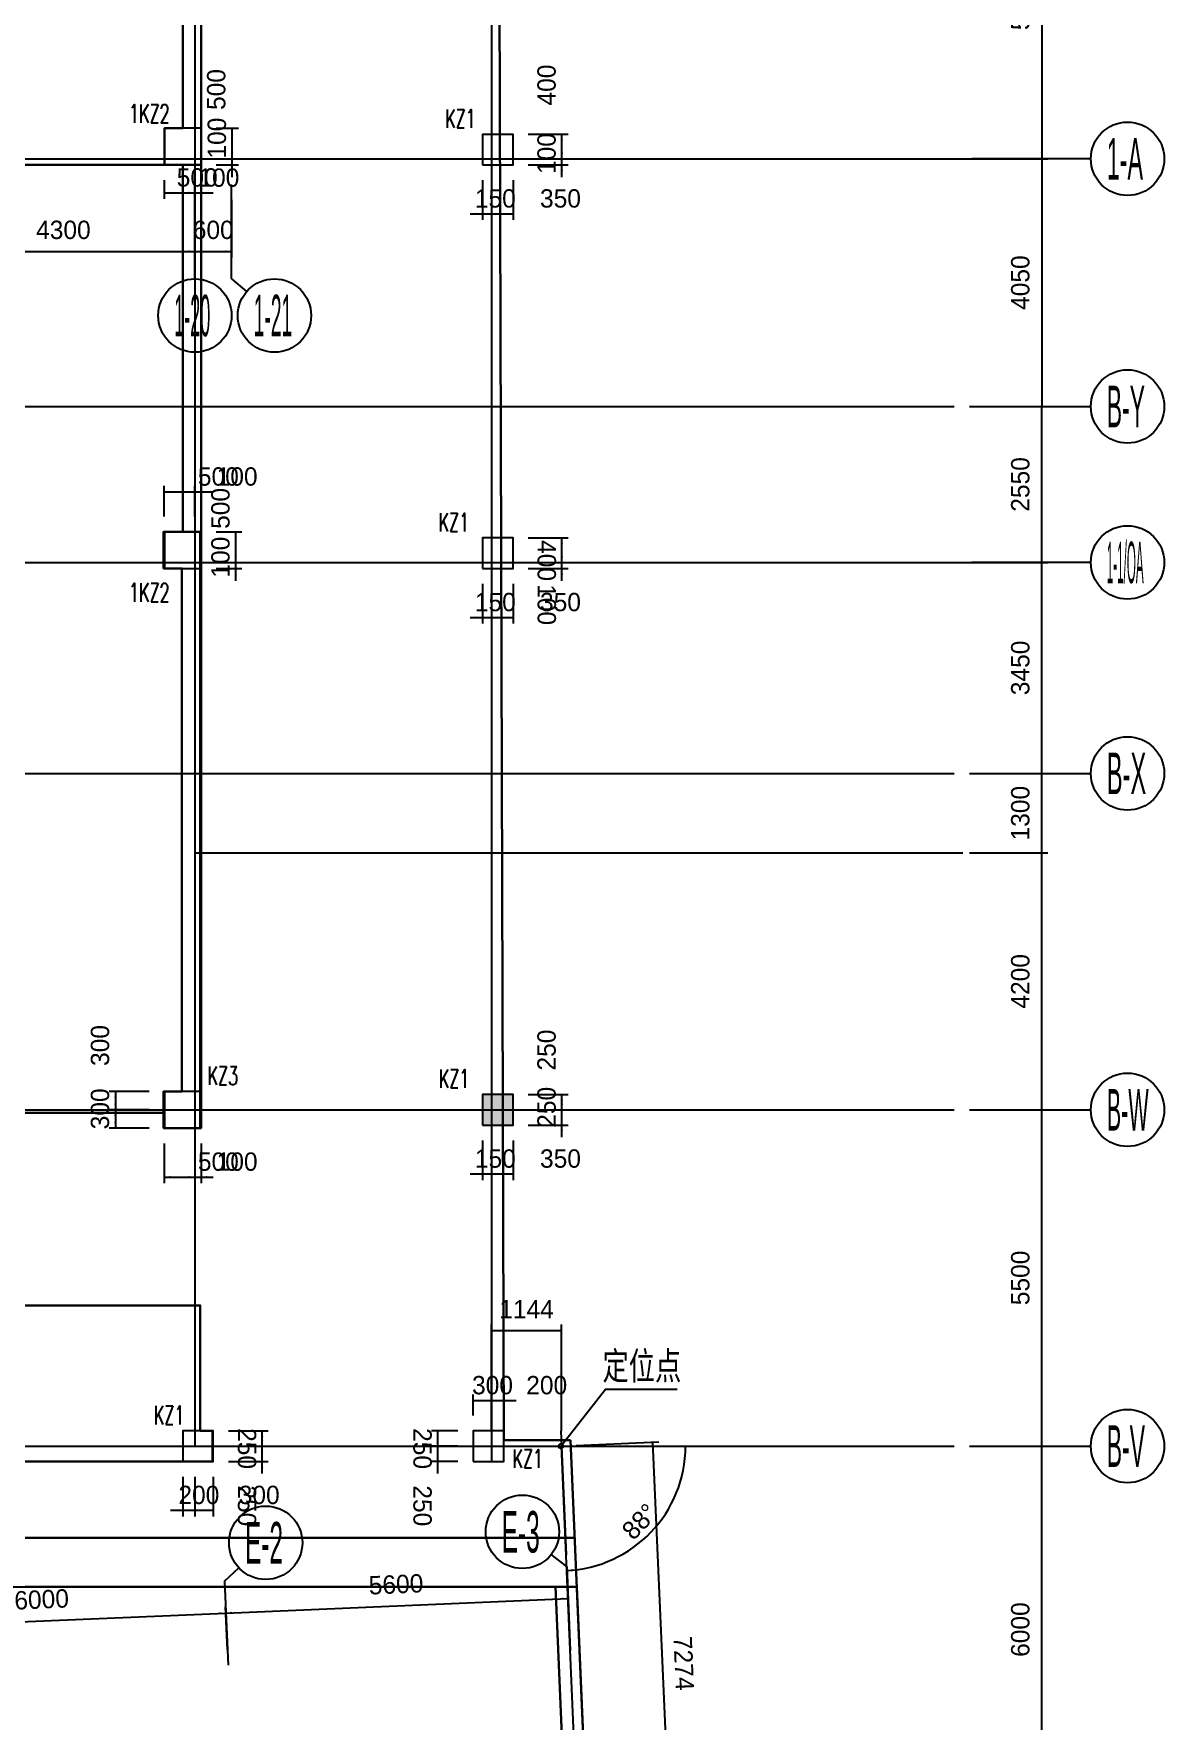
# Model space of a CAD drawing. Extents: x 19107 to 699106, y -67310 to 245688.
# Drawn here: x 649474 to 667954, y 191589 to 219183 of the extents above; entities that cross this region are included whole.
import ezdxf
from ezdxf.enums import TextEntityAlignment as Align

# ---------------------------------------------------------------- set-up
doc = ezdxf.new("R2010")
doc.units = 0
doc.header["$LTSCALE"] = 100
doc.header["$MEASUREMENT"] = 0
for name, color, linetype in [('COLU', 7, 'Continuous'), ('colu-主楼', 7, 'Continuous'), ('DIM', 3, 'Continuous'), ('DOTE', 253, 'Continuous'), ('HATCH', 254, 'Continuous'), ('h后浇带', 51, 'Continuous'), ('L-AXIS', 3, 'Continuous'), ('NUM', 7, 'Continuous'), ('小尺寸', 4, 'Continuous'), ('柱标注', 2, 'Continuous')]:
    doc.layers.add(name, color=color, linetype=linetype)
doc.styles.add('hztxt', font='hztxt')
doc.styles.get("Standard").update_dxf_attribs({"font": 'standard'})
doc.dimstyles.get("Standard").update_dxf_attribs({"dimtxt": 300, "dimasz": 100, "dimexe": 100, "dimexo": 250, "dimgap": 100, "dimtad": 0, "dimtoh": 1, "dimdec": 0, "dimdsep": 46, "dimcen": 0.09, "dimclrt": 7, "dimadec": 0, "dimazin": 0, "dimtfac": 1, "dimtdec": 4, "dimtofl": 0, "dimtmove": 0, "dimatfit": 3, "dimfxl": 1, "dimtolj": 1, "dimtzin": 0, "dimarcsym": 0})

# ---------------------------------------------------------------- blocks, each defined once
blk = doc.blocks.new('*D1084')
at = {"layer": 'L-AXIS', "color": 0, "linetype": 'ByBlock', "lineweight": -2}
for p, q in [((664769, 205788), (666052, 205788)), ((665952, 201588), (665952, 205788)), ((664769, 201588), (666052, 201588))]:
    blk.add_line(p, q, dxfattribs=at)
for points in [[(665952, 205788), (665969, 205688), (665936, 205688)], [(665952, 201588), (665936, 201688), (665969, 201688)]]:
    blk.add_solid(points, dxfattribs=at)
at = {"layer": 'L-AXIS', "color": 7, "linetype": 'Continuous', "lineweight": -2, "insert": (665602, 203688), "char_height": 300, "width": 790, "attachment_point": 5, "rotation": 90, "style": 'hztxt'}
blk.add_mtext('4200', dxfattribs=at)
blk = doc.blocks.new('*D5186')
at = {"layer": 'L-AXIS', "color": 0, "linetype": 'ByBlock', "lineweight": -2}
for p, q in [((664769, 201588), (666052, 201588)), ((665952, 196088), (665952, 201588)), ((664769, 196088), (666052, 196088))]:
    blk.add_line(p, q, dxfattribs=at)
for points in [[(665952, 201588), (665969, 201488), (665936, 201488)], [(665952, 196088), (665936, 196188), (665969, 196188)]]:
    blk.add_solid(points, dxfattribs=at)
at = {"layer": 'L-AXIS', "color": 7, "linetype": 'Continuous', "lineweight": -2, "insert": (665602, 198838), "char_height": 300, "width": 780, "attachment_point": 5, "rotation": 90, "style": 'hztxt'}
blk.add_mtext('5500', dxfattribs=at)
blk = doc.blocks.new('*D4828')
at = {"layer": 'L-AXIS', "color": 0, "linetype": 'ByBlock', "lineweight": -2}
for p, q in [((664769, 196088), (666052, 196088)), ((665952, 190088), (665952, 196088)), ((664769, 190088), (666052, 190088))]:
    blk.add_line(p, q, dxfattribs=at)
for points in [[(665952, 196088), (665969, 195988), (665936, 195988)], [(665952, 190088), (665936, 190188), (665969, 190188)]]:
    blk.add_solid(points, dxfattribs=at)
at = {"layer": 'L-AXIS', "color": 7, "linetype": 'Continuous', "lineweight": -2, "insert": (665602, 193088), "char_height": 300, "width": 770, "attachment_point": 5, "rotation": 90, "style": 'hztxt'}
blk.add_mtext('6000', dxfattribs=at)
blk = doc.blocks.new('*D866')
at = {"layer": 'L-AXIS', "color": 0, "linetype": 'ByBlock', "lineweight": -2}
for p, q in [((652639, 192755), (652610, 193458)), ((646645, 192499), (646615, 193202)), ((646619, 193102), (652614, 193358))]:
    blk.add_line(p, q, dxfattribs=at)
for points in [[(652614, 193358), (652515, 193337), (652513, 193370)], [(646619, 193102), (646718, 193123), (646720, 193090)]]:
    blk.add_solid(points, dxfattribs=at)
at = {"layer": 'L-AXIS', "color": 7, "linetype": 'Continuous', "lineweight": -2, "insert": (649602, 193580), "char_height": 300, "width": 770, "attachment_point": 5, "rotation": 2.444, "style": 'hztxt'}
blk.add_mtext('6000', dxfattribs=at)
blk = doc.blocks.new('*D4418')
at = {"layer": 'L-AXIS', "color": 0, "linetype": 'ByBlock', "lineweight": -2}
for p, q in [((652639, 192755), (652610, 193458)), ((652614, 193358), (658209, 193597)), ((658234, 192994), (658204, 193697))]:
    blk.add_line(p, q, dxfattribs=at)
for points in [[(658209, 193597), (658109, 193576), (658108, 193609)], [(652614, 193358), (652713, 193379), (652714, 193346)]]:
    blk.add_solid(points, dxfattribs=at)
at = {"layer": 'L-AXIS', "color": 7, "linetype": 'Continuous', "lineweight": -2, "insert": (655396, 193827), "char_height": 300, "width": 775, "attachment_point": 5, "rotation": 2.444, "style": 'hztxt'}
blk.add_mtext('5600', dxfattribs=at)
blk = doc.blocks.new('_AXISO')
blk.add_circle((0, 0), 0.5)
blk = doc.blocks.new('*D55')
at = {"layer": 'L-AXIS', "color": 0, "linetype": 'ByBlock', "lineweight": -2}
for p, q in [((656958, 196338), (656958, 198077)), ((656958, 197977), (658102, 197977)), ((658102, 196338), (658102, 198077))]:
    blk.add_line(p, q, dxfattribs=at)
for points in [[(656958, 197977), (657058, 197994), (657058, 197961)], [(658102, 197977), (658002, 197961), (658002, 197994)]]:
    blk.add_solid(points, dxfattribs=at)
at = {"layer": 'L-AXIS', "color": 7, "linetype": 'Continuous', "lineweight": -2, "insert": (657530, 198327), "char_height": 300, "width": 695, "attachment_point": 5, "style": 'hztxt'}
blk.add_mtext('1144', dxfattribs=at)
blk = doc.blocks.new('*D3906')
at = {"layer": 'L-AXIS', "color": 0, "linetype": 'ByBlock', "lineweight": -2}
blk.add_arc((658092, 196088), 2036, 272.444, 0, dxfattribs=at)
for points in [[(660127, 196088), (660142, 195988), (660108, 195988)], [(658178, 194054), (658277, 194077), (658279, 194044)]]:
    blk.add_solid(points, dxfattribs=at)
at = {"layer": 'L-AXIS', "color": 7, "linetype": 'Continuous', "lineweight": -2, "insert": (659489, 194749), "char_height": 300, "width": 453.33, "attachment_point": 8, "rotation": 46.222, "style": 'hztxt'}
blk.add_mtext('88%%D', dxfattribs=at)
blk = doc.blocks.new('*D3805')
at = {"layer": 'L-AXIS', "color": 0, "linetype": 'ByBlock', "lineweight": -2}
for p, q in [((658341, 196099), (659690, 196159)), ((659590, 196154), (659911, 188888)), ((658662, 188832), (660011, 188892))]:
    blk.add_line(p, q, dxfattribs=at)
for points in [[(659590, 196154), (659611, 196055), (659578, 196053)], [(659911, 188888), (659890, 188987), (659923, 188988)]]:
    blk.add_solid(points, dxfattribs=at)
at = {"layer": 'L-AXIS', "color": 7, "linetype": 'Continuous', "lineweight": -2, "insert": (660100, 192536), "char_height": 300, "width": 785, "attachment_point": 5, "rotation": 272.528, "style": 'hztxt'}
blk.add_mtext('7274', dxfattribs=at)
blk = doc.blocks.new('*D3269')
at = {"layer": 'L-AXIS', "color": 0, "linetype": 'ByBlock', "lineweight": -2}
for p, q in [((664769, 207088), (666052, 207088)), ((665952, 205788), (665952, 207088)), ((664769, 205788), (666052, 205788))]:
    blk.add_line(p, q, dxfattribs=at)
for points in [[(665952, 207088), (665969, 206988), (665936, 206988)], [(665952, 205788), (665936, 205888), (665969, 205888)]]:
    blk.add_solid(points, dxfattribs=at)
at = {"layer": 'L-AXIS', "color": 7, "linetype": 'Continuous', "lineweight": -2, "insert": (665602, 206438), "char_height": 300, "width": 690, "attachment_point": 5, "rotation": 90, "style": 'hztxt'}
blk.add_mtext('1300', dxfattribs=at)
blk = doc.blocks.new('*D2903')
at = {"layer": 'L-AXIS', "color": 0, "linetype": 'ByBlock', "lineweight": -2}
for p, q in [((664769, 213088), (666052, 213088)), ((665952, 210538), (665952, 213088)), ((664769, 210538), (666052, 210538))]:
    blk.add_line(p, q, dxfattribs=at)
for points in [[(665952, 213088), (665969, 212988), (665936, 212988)], [(665952, 210538), (665936, 210638), (665969, 210638)]]:
    blk.add_solid(points, dxfattribs=at)
at = {"layer": 'L-AXIS', "color": 7, "linetype": 'Continuous', "lineweight": -2, "insert": (665602, 211813), "char_height": 300, "width": 780, "attachment_point": 5, "rotation": 90, "style": 'hztxt'}
blk.add_mtext('2550', dxfattribs=at)
blk = doc.blocks.new('*D3852')
at = {"layer": 'L-AXIS', "color": 0, "linetype": 'ByBlock', "lineweight": -2}
for p, q in [((664769, 217138), (666052, 217138)), ((665952, 217138), (665952, 213088)), ((664769, 213088), (666052, 213088))]:
    blk.add_line(p, q, dxfattribs=at)
for points in [[(665952, 217138), (665969, 217038), (665936, 217038)], [(665952, 213088), (665936, 213188), (665969, 213188)]]:
    blk.add_solid(points, dxfattribs=at)
at = {"layer": 'L-AXIS', "color": 7, "linetype": 'Continuous', "lineweight": -2, "insert": (665602, 215113), "char_height": 300, "width": 790, "attachment_point": 5, "rotation": 90, "style": 'hztxt'}
blk.add_mtext('4050', dxfattribs=at)
blk = doc.blocks.new('*D3767')
at = {"layer": 'L-AXIS', "color": 0, "linetype": 'ByBlock', "lineweight": -2}
for p, q in [((664769, 222238), (666052, 222238)), ((665952, 222238), (665952, 217138)), ((664769, 217138), (666052, 217138))]:
    blk.add_line(p, q, dxfattribs=at)
for points in [[(665952, 222238), (665969, 222138), (665936, 222138)], [(665952, 217138), (665936, 217238), (665969, 217238)]]:
    blk.add_solid(points, dxfattribs=at)
at = {"layer": 'L-AXIS', "color": 7, "linetype": 'Continuous', "lineweight": -2, "insert": (665602, 219688), "char_height": 300, "width": 775, "attachment_point": 5, "rotation": 90, "style": 'hztxt'}
blk.add_mtext('5100', dxfattribs=at)
blk = doc.blocks.new('*D2278')
at = {"layer": 'L-AXIS', "color": 0, "linetype": 'ByBlock', "lineweight": -2}
for p, q in [((664769, 210538), (666052, 210538)), ((665952, 207088), (665952, 210538)), ((664769, 207088), (666052, 207088))]:
    blk.add_line(p, q, dxfattribs=at)
for points in [[(665952, 210538), (665969, 210438), (665936, 210438)], [(665952, 207088), (665936, 207188), (665969, 207188)]]:
    blk.add_solid(points, dxfattribs=at)
at = {"layer": 'L-AXIS', "color": 7, "linetype": 'Continuous', "lineweight": -2, "insert": (665602, 208813), "char_height": 300, "width": 785, "attachment_point": 5, "rotation": 90, "style": 'hztxt'}
blk.add_mtext('3450', dxfattribs=at)
blk = doc.blocks.new('*D568')
at = {"layer": 'L-AXIS', "color": 0, "linetype": 'ByBlock', "lineweight": -2}
for p, q in [((647808, 216467), (647808, 215524)), ((652108, 216467), (652108, 215524)), ((647808, 215624), (652108, 215624))]:
    blk.add_line(p, q, dxfattribs=at)
for points in [[(647808, 215624), (647908, 215641), (647908, 215607)], [(652108, 215624), (652008, 215607), (652008, 215641)]]:
    blk.add_solid(points, dxfattribs=at)
at = {"layer": 'L-AXIS', "color": 7, "linetype": 'Continuous', "lineweight": -2, "insert": (649958, 215974), "char_height": 300, "width": 790, "attachment_point": 5, "style": 'hztxt'}
blk.add_mtext('4300', dxfattribs=at)
blk = doc.blocks.new('*D1600')
at = {"layer": 'L-AXIS', "color": 0, "linetype": 'ByBlock', "lineweight": -2}
for p, q in [((652108, 216467), (652108, 215524)), ((652708, 216467), (652708, 215524)), ((652108, 215624), (652708, 215624))]:
    blk.add_line(p, q, dxfattribs=at)
for points in [[(652108, 215624), (652208, 215641), (652208, 215607)], [(652708, 215624), (652608, 215607), (652608, 215641)]]:
    blk.add_solid(points, dxfattribs=at)
at = {"layer": 'L-AXIS', "color": 7, "linetype": 'Continuous', "lineweight": -2, "insert": (652408, 215974), "char_height": 300, "width": 556.67, "attachment_point": 5, "style": 'hztxt'}
blk.add_mtext('600', dxfattribs=at)
blk = doc.blocks.new('*D4327')
at = {"layer": '小尺寸', "color": 0, "linetype": 'ByBlock', "lineweight": -2}
for p, q in [((651608, 216788), (651608, 216483)), ((652108, 216788), (652108, 216483)), ((651608, 216583), (652108, 216583))]:
    blk.add_line(p, q, dxfattribs=at)
for points in [[(651608, 216583), (651708, 216599), (651708, 216566)], [(652108, 216583), (652008, 216566), (652008, 216599)]]:
    blk.add_solid(points, dxfattribs=at)
at = {"layer": '小尺寸', "color": 7, "linetype": 'Continuous', "lineweight": -2, "insert": (652146, 216831), "char_height": 300, "width": 566.67, "attachment_point": 5, "style": 'hztxt'}
blk.add_mtext('500', dxfattribs=at)
blk = doc.blocks.new('*D2621')
at = {"layer": '小尺寸', "color": 0, "linetype": 'ByBlock', "lineweight": -2}
for p, q in [((652108, 216788), (652108, 216483)), ((652208, 216788), (652208, 216483)), ((651908, 216583), (652408, 216583))]:
    blk.add_line(p, q, dxfattribs=at)
for points in [[(652108, 216583), (652008, 216566), (652008, 216599)], [(652208, 216583), (652308, 216599), (652308, 216566)]]:
    blk.add_solid(points, dxfattribs=at)
at = {"layer": '小尺寸', "color": 7, "linetype": 'Continuous', "lineweight": -2, "insert": (652500, 216828), "char_height": 300, "width": 476.67, "attachment_point": 5, "style": 'hztxt'}
blk.add_mtext('100', dxfattribs=at)
blk = doc.blocks.new('*D2258')
at = {"layer": '小尺寸', "color": 0, "linetype": 'ByBlock', "lineweight": -2}
for p, q in [((652718, 216838), (652718, 217338)), ((652458, 217138), (652818, 217138)), ((652458, 217038), (652818, 217038))]:
    blk.add_line(p, q, dxfattribs=at)
for points in [[(652718, 217138), (652701, 217238), (652734, 217238)], [(652718, 217038), (652734, 216938), (652701, 216938)]]:
    blk.add_solid(points, dxfattribs=at)
at = {"layer": '小尺寸', "color": 7, "linetype": 'Continuous', "lineweight": -2, "insert": (652468, 217476), "char_height": 300, "width": 476.67, "attachment_point": 5, "rotation": 90, "style": 'hztxt'}
blk.add_mtext('100', dxfattribs=at)
blk = doc.blocks.new('*D3206')
at = {"layer": '小尺寸', "color": 0, "linetype": 'ByBlock', "lineweight": -2}
for p, q in [((652458, 217638), (652818, 217638)), ((652718, 217138), (652718, 217638)), ((652458, 217138), (652818, 217138))]:
    blk.add_line(p, q, dxfattribs=at)
for points in [[(652718, 217638), (652734, 217538), (652701, 217538)], [(652718, 217138), (652701, 217238), (652734, 217238)]]:
    blk.add_solid(points, dxfattribs=at)
at = {"layer": '小尺寸', "color": 7, "linetype": 'Continuous', "lineweight": -2, "insert": (652458, 218271), "char_height": 300, "width": 566.67, "attachment_point": 5, "rotation": 90, "style": 'hztxt'}
blk.add_mtext('500', dxfattribs=at)
blk = doc.blocks.new('*D492')
at = {"layer": '小尺寸', "color": 0, "linetype": 'ByBlock', "lineweight": -2}
for p, q in [((651608, 211288), (651608, 211791)), ((651608, 211691), (652108, 211691)), ((652108, 211288), (652108, 211791))]:
    blk.add_line(p, q, dxfattribs=at)
for points in [[(651608, 211691), (651708, 211707), (651708, 211674)], [(652108, 211691), (652008, 211674), (652008, 211707)]]:
    blk.add_solid(points, dxfattribs=at)
at = {"layer": '小尺寸', "color": 7, "linetype": 'Continuous', "lineweight": -2, "insert": (652491, 211941), "char_height": 300, "width": 566.67, "attachment_point": 5, "style": 'hztxt'}
blk.add_mtext('500', dxfattribs=at)
blk = doc.blocks.new('*D126')
at = {"layer": '小尺寸', "color": 0, "linetype": 'ByBlock', "lineweight": -2}
for p, q in [((651908, 211691), (652408, 211691)), ((652108, 211288), (652108, 211791)), ((652208, 211288), (652208, 211791))]:
    blk.add_line(p, q, dxfattribs=at)
for points in [[(652108, 211691), (652008, 211674), (652008, 211707)], [(652208, 211691), (652308, 211707), (652308, 211674)]]:
    blk.add_solid(points, dxfattribs=at)
at = {"layer": '小尺寸', "color": 7, "linetype": 'Continuous', "lineweight": -2, "insert": (652798, 211941), "char_height": 300, "width": 476.67, "attachment_point": 5, "style": 'hztxt'}
blk.add_mtext('100', dxfattribs=at)
blk = doc.blocks.new('*D3712')
at = {"layer": '小尺寸', "color": 0, "linetype": 'ByBlock', "lineweight": -2}
for p, q in [((652777, 210238), (652777, 210738)), ((652458, 210538), (652877, 210538)), ((652458, 210438), (652877, 210438))]:
    blk.add_line(p, q, dxfattribs=at)
for points in [[(652777, 210538), (652761, 210638), (652794, 210638)], [(652777, 210438), (652794, 210338), (652761, 210338)]]:
    blk.add_solid(points, dxfattribs=at)
at = {"layer": '小尺寸', "color": 7, "linetype": 'Continuous', "lineweight": -2, "insert": (652527, 210624), "char_height": 300, "width": 476.67, "attachment_point": 5, "rotation": 90, "style": 'hztxt'}
blk.add_mtext('100', dxfattribs=at)
blk = doc.blocks.new('*D3346')
at = {"layer": '小尺寸', "color": 0, "linetype": 'ByBlock', "lineweight": -2}
for p, q in [((652458, 211038), (652877, 211038)), ((652777, 210538), (652777, 211038)), ((652458, 210538), (652877, 210538))]:
    blk.add_line(p, q, dxfattribs=at)
for points in [[(652777, 211038), (652794, 210938), (652761, 210938)], [(652777, 210538), (652761, 210638), (652794, 210638)]]:
    blk.add_solid(points, dxfattribs=at)
at = {"layer": '小尺寸', "color": 7, "linetype": 'Continuous', "lineweight": -2, "insert": (652527, 211421), "char_height": 300, "width": 566.67, "attachment_point": 5, "rotation": 90, "style": 'hztxt'}
blk.add_mtext('500', dxfattribs=at)
blk = doc.blocks.new('*D4187')
at = {"layer": 'DIM', "color": 0, "linetype": 'ByBlock', "lineweight": -2}
for p, q in [((656658, 196588), (656658, 196933)), ((656658, 196833), (656958, 196833)), ((656958, 196588), (656958, 196933))]:
    blk.add_line(p, q, dxfattribs=at)
for points in [[(656658, 196833), (656758, 196849), (656758, 196816)], [(656958, 196833), (656858, 196816), (656858, 196849)]]:
    blk.add_solid(points, dxfattribs=at)
at = {"layer": 'DIM', "color": 7, "linetype": 'Continuous', "lineweight": -2, "insert": (656973, 197083), "char_height": 300, "width": 566.67, "attachment_point": 5, "style": 'hztxt'}
blk.add_mtext('300', dxfattribs=at)
blk = doc.blocks.new('*D2487')
at = {"layer": 'DIM', "color": 0, "linetype": 'ByBlock', "lineweight": -2}
for p, q in [((656758, 196833), (657358, 196833)), ((656958, 196588), (656958, 196933)), ((657158, 196588), (657158, 196933))]:
    blk.add_line(p, q, dxfattribs=at)
for points in [[(656958, 196833), (656858, 196816), (656858, 196849)], [(657158, 196833), (657258, 196849), (657258, 196816)]]:
    blk.add_solid(points, dxfattribs=at)
at = {"layer": 'DIM', "color": 7, "linetype": 'Continuous', "lineweight": -2, "insert": (657859, 197083), "char_height": 300, "width": 566.67, "attachment_point": 5, "style": 'hztxt'}
blk.add_mtext('200', dxfattribs=at)
blk = doc.blocks.new('*D2101')
at = {"layer": 'DIM', "color": 0, "linetype": 'ByBlock', "lineweight": -2}
for p, q in [((656077, 195638), (656077, 196288)), ((656408, 196088), (655977, 196088)), ((656408, 195838), (655977, 195838))]:
    blk.add_line(p, q, dxfattribs=at)
for points in [[(656077, 196088), (656061, 196188), (656094, 196188)], [(656077, 195838), (656094, 195738), (656061, 195738)]]:
    blk.add_solid(points, dxfattribs=at)
at = {"layer": 'DIM', "color": 7, "linetype": 'Continuous', "lineweight": -2, "insert": (655827, 195112), "char_height": 300, "width": 566.67, "attachment_point": 5, "rotation": 270, "style": 'hztxt'}
blk.add_mtext('250', dxfattribs=at)
blk = doc.blocks.new('*D2994')
at = {"layer": 'DIM', "color": 0, "linetype": 'ByBlock', "lineweight": -2}
for p, q in [((656408, 196338), (655977, 196338)), ((656077, 196088), (656077, 196338)), ((656408, 196088), (655977, 196088))]:
    blk.add_line(p, q, dxfattribs=at)
for points in [[(656077, 196338), (656094, 196238), (656061, 196238)], [(656077, 196088), (656061, 196188), (656094, 196188)]]:
    blk.add_solid(points, dxfattribs=at)
at = {"layer": 'DIM', "color": 7, "linetype": 'Continuous', "lineweight": -2, "insert": (655827, 196048), "char_height": 300, "width": 566.67, "attachment_point": 5, "rotation": 270, "style": 'hztxt'}
blk.add_mtext('250', dxfattribs=at)
blk = doc.blocks.new('*D3282')
at = {"layer": 'DIM', "color": 0, "linetype": 'ByBlock', "lineweight": -2}
for p, q in [((651908, 195588), (651908, 194938)), ((652108, 195588), (652108, 194938)), ((651708, 195038), (652308, 195038))]:
    blk.add_line(p, q, dxfattribs=at)
for points in [[(651908, 195038), (651808, 195021), (651808, 195055)], [(652108, 195038), (652208, 195055), (652208, 195021)]]:
    blk.add_solid(points, dxfattribs=at)
at = {"layer": 'DIM', "color": 7, "linetype": 'Continuous', "lineweight": -2, "insert": (652173, 195288), "char_height": 300, "width": 566.67, "attachment_point": 5, "style": 'hztxt'}
blk.add_mtext('200', dxfattribs=at)
blk = doc.blocks.new('*D2939')
at = {"layer": 'DIM', "color": 0, "linetype": 'ByBlock', "lineweight": -2}
for p, q in [((652108, 195588), (652108, 194938)), ((652408, 195588), (652408, 194938)), ((652108, 195038), (652408, 195038))]:
    blk.add_line(p, q, dxfattribs=at)
for points in [[(652108, 195038), (652208, 195055), (652208, 195021)], [(652408, 195038), (652308, 195021), (652308, 195055)]]:
    blk.add_solid(points, dxfattribs=at)
at = {"layer": 'DIM', "color": 7, "linetype": 'Continuous', "lineweight": -2, "insert": (653159, 195288), "char_height": 300, "width": 566.67, "attachment_point": 5, "style": 'hztxt'}
blk.add_mtext('300', dxfattribs=at)
blk = doc.blocks.new('*D1258')
at = {"layer": 'DIM', "color": 0, "linetype": 'ByBlock', "lineweight": -2}
for p, q in [((653208, 195638), (653208, 196288)), ((652658, 196088), (653308, 196088)), ((652658, 195838), (653308, 195838))]:
    blk.add_line(p, q, dxfattribs=at)
for points in [[(653208, 196088), (653191, 196188), (653225, 196188)], [(653208, 195838), (653225, 195738), (653191, 195738)]]:
    blk.add_solid(points, dxfattribs=at)
at = {"layer": 'DIM', "color": 7, "linetype": 'Continuous', "lineweight": -2, "insert": (652958, 195112), "char_height": 300, "width": 566.67, "attachment_point": 5, "rotation": 270, "style": 'hztxt'}
blk.add_mtext('250', dxfattribs=at)
blk = doc.blocks.new('*D818')
at = {"layer": 'DIM', "color": 0, "linetype": 'ByBlock', "lineweight": -2}
for p, q in [((652658, 196338), (653308, 196338)), ((653208, 196088), (653208, 196338)), ((652658, 196088), (653308, 196088))]:
    blk.add_line(p, q, dxfattribs=at)
for points in [[(653208, 196338), (653225, 196238), (653191, 196238)], [(653208, 196088), (653191, 196188), (653225, 196188)]]:
    blk.add_solid(points, dxfattribs=at)
at = {"layer": 'DIM', "color": 7, "linetype": 'Continuous', "lineweight": -2, "insert": (652958, 196048), "char_height": 300, "width": 566.67, "attachment_point": 5, "rotation": 270, "style": 'hztxt'}
blk.add_mtext('250', dxfattribs=at)
blk = doc.blocks.new('*D3586')
at = {"layer": 'DIM', "color": 0, "linetype": 'ByBlock', "lineweight": -2}
for p, q in [((651358, 201888), (650708, 201888)), ((650808, 201888), (650808, 201588)), ((651358, 201588), (650708, 201588))]:
    blk.add_line(p, q, dxfattribs=at)
for points in [[(650808, 201888), (650825, 201788), (650791, 201788)], [(650808, 201588), (650791, 201688), (650825, 201688)]]:
    blk.add_solid(points, dxfattribs=at)
at = {"layer": 'DIM', "color": 7, "linetype": 'Continuous', "lineweight": -2, "insert": (650558, 202639), "char_height": 300, "width": 566.67, "attachment_point": 5, "rotation": 90, "style": 'hztxt'}
blk.add_mtext('300', dxfattribs=at)
blk = doc.blocks.new('*D4552')
at = {"layer": 'DIM', "color": 0, "linetype": 'ByBlock', "lineweight": -2}
for p, q in [((651358, 201588), (650708, 201588)), ((650808, 201588), (650808, 201288)), ((651358, 201288), (650708, 201288))]:
    blk.add_line(p, q, dxfattribs=at)
for points in [[(650808, 201588), (650825, 201488), (650791, 201488)], [(650808, 201288), (650791, 201388), (650825, 201388)]]:
    blk.add_solid(points, dxfattribs=at)
at = {"layer": 'DIM', "color": 7, "linetype": 'Continuous', "lineweight": -2, "insert": (650558, 201603), "char_height": 300, "width": 566.67, "attachment_point": 5, "rotation": 90, "style": 'hztxt'}
blk.add_mtext('300', dxfattribs=at)
blk = doc.blocks.new('*D4200')
at = {"layer": 'DIM', "color": 0, "linetype": 'ByBlock', "lineweight": -2}
for p, q in [((651608, 201038), (651608, 200388)), ((652108, 201038), (652108, 200388)), ((651608, 200488), (652108, 200488))]:
    blk.add_line(p, q, dxfattribs=at)
for points in [[(651608, 200488), (651708, 200505), (651708, 200471)], [(652108, 200488), (652008, 200471), (652008, 200505)]]:
    blk.add_solid(points, dxfattribs=at)
at = {"layer": 'DIM', "color": 7, "linetype": 'Continuous', "lineweight": -2, "insert": (652491, 200738), "char_height": 300, "width": 566.67, "attachment_point": 5, "style": 'hztxt'}
blk.add_mtext('500', dxfattribs=at)
blk = doc.blocks.new('*D2462')
at = {"layer": 'DIM', "color": 0, "linetype": 'ByBlock', "lineweight": -2}
for p, q in [((652108, 201038), (652108, 200388)), ((652208, 201038), (652208, 200388)), ((651908, 200488), (652408, 200488))]:
    blk.add_line(p, q, dxfattribs=at)
for points in [[(652108, 200488), (652008, 200471), (652008, 200505)], [(652208, 200488), (652308, 200505), (652308, 200471)]]:
    blk.add_solid(points, dxfattribs=at)
at = {"layer": 'DIM', "color": 7, "linetype": 'Continuous', "lineweight": -2, "insert": (652798, 200738), "char_height": 300, "width": 476.67, "attachment_point": 5, "style": 'hztxt'}
blk.add_mtext('100', dxfattribs=at)
blk = doc.blocks.new('*D2048')
at = {"layer": 'DIM', "color": 0, "linetype": 'ByBlock', "lineweight": -2}
for p, q in [((656808, 201088), (656808, 200438)), ((656958, 201088), (656958, 200438)), ((656608, 200538), (657158, 200538))]:
    blk.add_line(p, q, dxfattribs=at)
for points in [[(656808, 200538), (656708, 200521), (656708, 200555)], [(656958, 200538), (657058, 200555), (657058, 200521)]]:
    blk.add_solid(points, dxfattribs=at)
at = {"layer": 'DIM', "color": 7, "linetype": 'Continuous', "lineweight": -2, "insert": (657019, 200788), "char_height": 300, "width": 476.67, "attachment_point": 5, "style": 'hztxt'}
blk.add_mtext('150', dxfattribs=at)
blk = doc.blocks.new('*D2974')
at = {"layer": 'DIM', "color": 0, "linetype": 'ByBlock', "lineweight": -2}
for p, q in [((656958, 201088), (656958, 200438)), ((657308, 201088), (657308, 200438)), ((656958, 200538), (657308, 200538))]:
    blk.add_line(p, q, dxfattribs=at)
for points in [[(656958, 200538), (657058, 200555), (657058, 200521)], [(657308, 200538), (657208, 200521), (657208, 200555)]]:
    blk.add_solid(points, dxfattribs=at)
at = {"layer": 'DIM', "color": 7, "linetype": 'Continuous', "lineweight": -2, "insert": (658084, 200788), "char_height": 300, "width": 566.67, "attachment_point": 5, "style": 'hztxt'}
blk.add_mtext('350', dxfattribs=at)
blk = doc.blocks.new('*D3296')
at = {"layer": 'DIM', "color": 0, "linetype": 'ByBlock', "lineweight": -2}
for p, q in [((658108, 201138), (658108, 201788)), ((657558, 201588), (658208, 201588)), ((657558, 201338), (658208, 201338))]:
    blk.add_line(p, q, dxfattribs=at)
for points in [[(658108, 201588), (658091, 201688), (658125, 201688)], [(658108, 201338), (658125, 201238), (658091, 201238)]]:
    blk.add_solid(points, dxfattribs=at)
at = {"layer": 'DIM', "color": 7, "linetype": 'Continuous', "lineweight": -2, "insert": (657858, 201628), "char_height": 300, "width": 566.67, "attachment_point": 5, "rotation": 90, "style": 'hztxt'}
blk.add_mtext('250', dxfattribs=at)
blk = doc.blocks.new('*D2925')
at = {"layer": 'DIM', "color": 0, "linetype": 'ByBlock', "lineweight": -2}
for p, q in [((657558, 201838), (658208, 201838)), ((658108, 201588), (658108, 201838)), ((657558, 201588), (658208, 201588))]:
    blk.add_line(p, q, dxfattribs=at)
for points in [[(658108, 201838), (658125, 201738), (658091, 201738)], [(658108, 201588), (658091, 201688), (658125, 201688)]]:
    blk.add_solid(points, dxfattribs=at)
at = {"layer": 'DIM', "color": 7, "linetype": 'Continuous', "lineweight": -2, "insert": (657858, 202564), "char_height": 300, "width": 566.67, "attachment_point": 5, "rotation": 90, "style": 'hztxt'}
blk.add_mtext('250', dxfattribs=at)
blk = doc.blocks.new('*D4254')
at = {"layer": 'DIM', "color": 0, "linetype": 'ByBlock', "lineweight": -2}
for p, q in [((656808, 210188), (656808, 209538)), ((656958, 210188), (656958, 209538)), ((656608, 209638), (657158, 209638))]:
    blk.add_line(p, q, dxfattribs=at)
for points in [[(656808, 209638), (656708, 209621), (656708, 209655)], [(656958, 209638), (657058, 209655), (657058, 209621)]]:
    blk.add_solid(points, dxfattribs=at)
at = {"layer": 'DIM', "color": 7, "linetype": 'Continuous', "lineweight": -2, "insert": (657019, 209888), "char_height": 300, "width": 476.67, "attachment_point": 5, "style": 'hztxt'}
blk.add_mtext('150', dxfattribs=at)
blk = doc.blocks.new('*D2533')
at = {"layer": 'DIM', "color": 0, "linetype": 'ByBlock', "lineweight": -2}
for p, q in [((656958, 210188), (656958, 209538)), ((657308, 210188), (657308, 209538)), ((656958, 209638), (657308, 209638))]:
    blk.add_line(p, q, dxfattribs=at)
for points in [[(656958, 209638), (657058, 209655), (657058, 209621)], [(657308, 209638), (657208, 209621), (657208, 209655)]]:
    blk.add_solid(points, dxfattribs=at)
at = {"layer": 'DIM', "color": 7, "linetype": 'Continuous', "lineweight": -2, "insert": (658084, 209888), "char_height": 300, "width": 566.67, "attachment_point": 5, "style": 'hztxt'}
blk.add_mtext('350', dxfattribs=at)
blk = doc.blocks.new('*D2107')
at = {"layer": 'DIM', "color": 0, "linetype": 'ByBlock', "lineweight": -2}
for p, q in [((658108, 210238), (658108, 210738)), ((657558, 210538), (658208, 210538)), ((657558, 210438), (658208, 210438))]:
    blk.add_line(p, q, dxfattribs=at)
for points in [[(658108, 210538), (658091, 210638), (658125, 210638)], [(658108, 210438), (658125, 210338), (658091, 210338)]]:
    blk.add_solid(points, dxfattribs=at)
at = {"layer": 'DIM', "color": 7, "linetype": 'Continuous', "lineweight": -2, "insert": (657858, 209848), "char_height": 300, "width": 476.67, "attachment_point": 5, "rotation": 270, "style": 'hztxt'}
blk.add_mtext('100', dxfattribs=at)
blk = doc.blocks.new('*D2390')
at = {"layer": 'DIM', "color": 0, "linetype": 'ByBlock', "lineweight": -2}
for p, q in [((657558, 210938), (658208, 210938)), ((658108, 210538), (658108, 210938)), ((657558, 210538), (658208, 210538))]:
    blk.add_line(p, q, dxfattribs=at)
for points in [[(658108, 210938), (658125, 210838), (658091, 210838)], [(658108, 210538), (658091, 210638), (658125, 210638)]]:
    blk.add_solid(points, dxfattribs=at)
at = {"layer": 'DIM', "color": 7, "linetype": 'Continuous', "lineweight": -2, "insert": (657858, 210568), "char_height": 300, "width": 576.67, "attachment_point": 5, "rotation": 270, "style": 'hztxt'}
blk.add_mtext('400', dxfattribs=at)
blk = doc.blocks.new('*D1842')
at = {"layer": 'DIM', "color": 0, "linetype": 'ByBlock', "lineweight": -2}
for p, q in [((656808, 216788), (656808, 216138)), ((656958, 216788), (656958, 216138)), ((656608, 216238), (657158, 216238))]:
    blk.add_line(p, q, dxfattribs=at)
for points in [[(656808, 216238), (656708, 216221), (656708, 216255)], [(656958, 216238), (657058, 216255), (657058, 216221)]]:
    blk.add_solid(points, dxfattribs=at)
at = {"layer": 'DIM', "color": 7, "linetype": 'Continuous', "lineweight": -2, "insert": (657019, 216488), "char_height": 300, "width": 476.67, "attachment_point": 5, "style": 'hztxt'}
blk.add_mtext('150', dxfattribs=at)
blk = doc.blocks.new('*D1462')
at = {"layer": 'DIM', "color": 0, "linetype": 'ByBlock', "lineweight": -2}
for p, q in [((656958, 216788), (656958, 216138)), ((657308, 216788), (657308, 216138)), ((656958, 216238), (657308, 216238))]:
    blk.add_line(p, q, dxfattribs=at)
for points in [[(656958, 216238), (657058, 216255), (657058, 216221)], [(657308, 216238), (657208, 216221), (657208, 216255)]]:
    blk.add_solid(points, dxfattribs=at)
at = {"layer": 'DIM', "color": 7, "linetype": 'Continuous', "lineweight": -2, "insert": (658084, 216488), "char_height": 300, "width": 566.67, "attachment_point": 5, "style": 'hztxt'}
blk.add_mtext('350', dxfattribs=at)
blk = doc.blocks.new('*D1716')
at = {"layer": 'DIM', "color": 0, "linetype": 'ByBlock', "lineweight": -2}
for p, q in [((658108, 216838), (658108, 217338)), ((657558, 217138), (658208, 217138)), ((657558, 217038), (658208, 217038))]:
    blk.add_line(p, q, dxfattribs=at)
for points in [[(658108, 217138), (658091, 217238), (658125, 217238)], [(658108, 217038), (658125, 216938), (658091, 216938)]]:
    blk.add_solid(points, dxfattribs=at)
at = {"layer": 'DIM', "color": 7, "linetype": 'Continuous', "lineweight": -2, "insert": (657858, 217224), "char_height": 300, "width": 476.67, "attachment_point": 5, "rotation": 90, "style": 'hztxt'}
blk.add_mtext('100', dxfattribs=at)
blk = doc.blocks.new('*D5292')
at = {"layer": 'DIM', "color": 0, "linetype": 'ByBlock', "lineweight": -2}
for p, q in [((657558, 217538), (658208, 217538)), ((658108, 217138), (658108, 217538)), ((657558, 217138), (658208, 217138))]:
    blk.add_line(p, q, dxfattribs=at)
for points in [[(658108, 217538), (658125, 217438), (658091, 217438)], [(658108, 217138), (658091, 217238), (658125, 217238)]]:
    blk.add_solid(points, dxfattribs=at)
at = {"layer": 'DIM', "color": 7, "linetype": 'Continuous', "lineweight": -2, "insert": (657858, 218344), "char_height": 300, "width": 576.67, "attachment_point": 5, "rotation": 90, "style": 'hztxt'}
blk.add_mtext('400', dxfattribs=at)
blk = doc.blocks.new('后浇带现场')
at = {"color": 6, "lineweight": 30}
for points in [[(775670, 730852), (815757, 730852), (815757, 721630), (841315, 721630)], [(775507, 730049), (814957, 730052), (814957, 720830), (841315, 720830)]]:
    blk.add_lwpolyline(points, dxfattribs=at)
at = {"layer": 'h后浇带', "color": 1}
for p, q in [((815757, 721630), (841315, 721630)), ((822057, 720830), (841349, 720830))]:
    blk.add_line(p, q, dxfattribs=at)

msp = doc.modelspace()

# ---------------------------------------------------------------- hatches: boundary and pattern name
at = {"layer": 'HATCH'}
msp.add_hatch(color=256, dxfattribs=at).paths.add_polyline_path([(656808.1, 201337.9), (657308.1, 201337.9), (657308.1, 201837.9), (656808.1, 201837.9)], flags=0)

# ---------------------------------------------------------------- linework, layer by layer
at = {"color": 6, "lineweight": 30}
for points in [[(476181.3, 232428.8), (494258.1, 233154.4), (494258.1, 231537.9), (540808.1, 231537.9), (540808.1, 232387.9), (590208.1, 232387.9), (590208.1, 232187.9), (593108.1, 232187.9), (593108.1, 230737.9), (608058.1, 230737.9), (608058.1, 231687.9), (648158.1, 231687.9), (648158.1, 230737.9), (657058.1, 230737.9), (657158.1, 196187.9), (658248.2, 196187.9), (663075.9, 83077.9), (659946, 47787.8), (654318.1, 48286.9), (653832.2, 42808.4), (496133.5, 56794.9), (482757.4, 68610.1), (476181.3, 232428.8)], [(651895.3, 211038.9), (651595.3, 211038.9), (651595.3, 210438.9), (651895.3, 210438.9), (651895.3, 201888.9), (651595.3, 201888.9), (651596.1, 201288.9), (652195.3, 201288.9), (652195.2, 211038.9), (651595.3, 211038.9)], [(646995.3, 201338.9), (646695.3, 201338.9), (646695.3, 196338.9), (646595.3, 196338.9), (646595.3, 195838.9), (652395.3, 195838.9), (652395.3, 196338.9), (652195.3, 196338.9), (652195.3, 198388.9), (646995.3, 198388.9), (646995.3, 201338.9)]]:
    msp.add_lwpolyline(points, dxfattribs=at)
at = {"color": 1, "lineweight": 30}
msp.add_lwpolyline([(608308.1, 217037.9), (652208.1, 217037.9), (652208.1, 225137.9), (652808.1, 225137.9), (652808.1, 228587.9), (652208.1, 228587.9), (652208.1, 230737.9), (648158.1, 230737.9)], dxfattribs=at)
at = {"color": 4, "lineweight": 30}
msp.add_lwpolyline([(647108.1, 201537.9), (651608.1, 201537.9), (651608.8, 201287.9), (652208.1, 201287.9), (652207.8, 225137.9), (652808.1, 225137.9), (652808.1, 226037.9)], dxfattribs=at)
at = {"color": 2, "lineweight": 30}
msp.add_lwpolyline([(652808.1, 226037.9), (652458.1, 226037.9), (652458.1, 225487.9), (651858.1, 225487.9), (651858.1, 222437.9), (651308.1, 222437.9), (651308.1, 222137.9), (651908.1, 222137.9), (651908.1, 217637.9), (651608.1, 217637.9), (651608.1, 217037.9), (651908.1, 217037.9), (651908.1, 211037.9), (652208.1, 211037.9), (652207.8, 225137.9), (652808.1, 225137.9), (652808.1, 226037.9)], dxfattribs=at)
at = {"color": 3, "lineweight": 30}
msp.add_lwpolyline([(659741.4, 152995.5), (659417.3, 160588.6), (659267.5, 160582.2), (659246.1, 161081.7), (659396, 161088.1), (659071.9, 168681.2), (658922.1, 168674.8), (658900.7, 169174.3), (659050.6, 169180.7), (658820.3, 174575.8), (658670.5, 174569.4), (658649.1, 175069), (658799, 175075.4), (658568.7, 180470.5), (658418.9, 180464.1), (658397.6, 180963.6), (658547.4, 180970), (658223.3, 188563.1), (658073.5, 188556.7), (658052.1, 189056.2), (658202, 189062.6), (658000.3, 193787.9), (658350.6, 193787.9), (661285.3, 125041.9)], dxfattribs=at)
at = {"layer": 'COLU'}
for points in [[(656808.1, 217037.9), (657308.1, 217037.9), (657308.1, 217537.9), (656808.1, 217537.9)], [(656808.1, 210437.9), (657308.1, 210437.9), (657308.1, 210937.9), (656808.1, 210937.9)], [(652208.1, 201287.9), (652208.1, 201887.9), (651608.1, 201887.9), (651608.1, 201287.9)], [(656808.1, 201337.9), (657308.1, 201337.9), (657308.1, 201837.9), (656808.1, 201837.9)], [(651908.1, 195837.9), (652408.1, 195837.9), (652408.1, 196337.9), (651908.1, 196337.9)], [(656658.1, 195837.9), (657158.1, 195837.9), (657158.1, 196337.9), (656658.1, 196337.9)]]:
    msp.add_lwpolyline(points, close=True, dxfattribs=at)
at = {"layer": 'colu-主楼'}
for points in [[(652208.1, 217037.9), (652208.1, 217637.9), (651608.1, 217637.9), (651608.1, 217037.9)], [(652208.1, 210437.9), (652208.1, 211037.9), (651608.1, 211037.9), (651608.1, 210437.9)]]:
    msp.add_lwpolyline(points, close=True, dxfattribs=at)
at = {"layer": 'DOTE'}
for p, q in [((652108.1, 238913.1), (652108.1, 196087.9)), ((656958.1, 238913.1), (656958.1, 195837.9)), ((608408.1, 217137.9), (664768.6, 217137.9)), ((488717.2, 213087.9), (664518.6, 213087.9)), ((642508.1, 210537.9), (664839.1, 210537.9)), ((488958, 207087.9), (664518.6, 207087.9)), ((652108.1, 205787.9), (664661.7, 205787.9)), ((545881.1, 201587.9), (664518.6, 201587.9)), ((534043.3, 196087.9), (664518.6, 196087.9)), ((662925.6, 83081.3), (658102.3, 196087.9))]:
    msp.add_line(p, q, dxfattribs=at)
at = {"layer": 'L-AXIS'}
for p, q in [((666754.1, 217137.9), (664810.3, 217137.9)), ((652108.1, 215174.9), (652108.1, 216716.5)), ((652708.1, 215174.9), (652708.1, 216716.5)), ((652708.1, 215174.9), (652952.5, 214965.4)), ((664768.6, 213087.9), (666754.1, 213087.9)), ((666754.1, 210537.9), (664810.3, 210537.9)), ((664768.6, 207087.9), (666754.1, 207087.9)), ((664768.6, 201587.9), (666754.1, 201587.9)), ((658091.7, 196337.9), (658178.3, 194308.2)), ((664768.6, 196087.9), (666754.1, 196087.9)), ((658186.5, 194117.2), (657933.3, 194316.2)), ((652591.5, 193878.5), (652826.8, 194098.2)), ((658186.5, 194117.2), (658245.1, 192744.4)), ((652591.5, 193878.5), (652650.1, 192505.6))]:
    msp.add_line(p, q, dxfattribs=at)
msp.add_lwpolyline([(658091.7, 196087.9), (658818.1, 197018.4), (659993.8, 197018.4)], dxfattribs=at)
msp.add_lwpolyline([(658126.5, 196102, -1), (658056.9, 196073.9, -1)], format="xyb", close=True, dxfattribs=at)

# ---------------------------------------------------------------- block references
at = {"color": 3, "lineweight": 30}
msp.add_blockref('后浇带现场', (-182998.7, -527042.1), dxfattribs=at)
at = {"layer": 'L-AXIS'}
ref = msp.add_blockref('_AXISO', (667354.1, 217137.9), dxfattribs=dict(at, xscale=1199.999999999997, yscale=1200, rotation=359.9996457873818))
ref.add_attrib('A', '1-A', (667014.7, 216798.5), dxfattribs={"height": 678.82, "style": 'hztxt', "width": 0.419355})
ref = msp.add_blockref('_AXISO', (652108.1, 214574.9), dxfattribs=dict(at, xscale=1199.999999999997, yscale=1200, rotation=359.9996457873818))
ref.add_attrib('A', '1-20', (651768.7, 214235.5), dxfattribs={"height": 678.82, "style": 'hztxt', "width": 0.325})
ref = msp.add_blockref('_AXISO', (653408.1, 214574.9), dxfattribs=dict(at, xscale=1199.999999999997, yscale=1200, rotation=359.9996457873818))
ref.add_attrib('A', '1-21', (653068.7, 214235.5), dxfattribs={"height": 678.82, "style": 'hztxt', "width": 0.346667})
ref = msp.add_blockref('_AXISO', (667354.1, 213087.9), dxfattribs=dict(at, xscale=1199.999999999997, yscale=1200, rotation=359.9996457873818))
ref.add_attrib('A', 'B-Y', (667014.7, 212748.5), dxfattribs={"height": 678.82, "style": 'hztxt', "width": 0.412698})
ref = msp.add_blockref('_AXISO', (667354.1, 210537.9), dxfattribs=dict(at, xscale=1199.999999999997, yscale=1200, rotation=359.9996457873818))
ref.add_attrib('A', '1-1/OA', (667014.7, 210198.5), dxfattribs={"height": 678.82, "style": 'hztxt', "width": 0.209677})
ref = msp.add_blockref('_AXISO', (667354.1, 207087.9), dxfattribs=dict(at, xscale=1199.999999999997, yscale=1200, rotation=359.9996457873818))
ref.add_attrib('A', 'B-X', (667014.7, 206748.5), dxfattribs={"height": 678.82, "style": 'hztxt', "width": 0.42623})
ref = msp.add_blockref('_AXISO', (667354.1, 201587.9), dxfattribs=dict(at, xscale=1199.999999999997, yscale=1200, rotation=359.9996457873818))
ref.add_attrib('A', 'B-W', (667014.7, 201248.5), dxfattribs={"height": 678.82, "style": 'hztxt', "width": 0.38806})
ref = msp.add_blockref('_AXISO', (667354.1, 196087.9), dxfattribs=dict(at, xscale=1199.999999999997, yscale=1200, rotation=359.9996457873818))
ref.add_attrib('A', 'B-V', (667014.7, 195748.5), dxfattribs={"height": 678.82, "style": 'hztxt', "width": 0.412698})
ref = msp.add_blockref('_AXISO', (653265.3, 194507.8), dxfattribs=dict(at, xscale=1199.999999999997, yscale=1200, rotation=359.9996457873763))
ref.add_attrib('A', 'E-2', (652925.9, 194168.3), dxfattribs={"height": 678.82, "style": 'hztxt', "width": 0.440678})
ref = msp.add_blockref('_AXISO', (657461.5, 194686.9), dxfattribs=dict(at, xscale=1199.999999999997, yscale=1200, rotation=359.9996457873763))
ref.add_attrib('A', 'E-3', (657122.1, 194347.4), dxfattribs={"height": 678.82, "style": 'hztxt', "width": 0.440678})

# ---------------------------------------------------------------- texts
at = {"layer": 'L-AXIS', "width": 0.7}
msp.add_text('定位点', height=450, dxfattribs=at).set_placement((659414.6, 197174.5), align=Align.CENTER)
at = {"layer": 'NUM', "color": 200, "width": 0.7}
for s, p in [('KZ1', (656196.5, 217644)), ('KZ1', (656091.1, 211044)), ('KZ3', (652314.1, 201994)), ('KZ1', (656093.4, 201944)), ('KZ1', (651436, 196444)), ('KZ1', (657298, 195730.9))]:
    msp.add_text(s, height=300, dxfattribs=at).set_placement(p)
at = {"layer": '柱标注', "color": 200, "width": 0.7}
for p in [(651361.9, 217877.7), (651361.9, 210046)]:
    msp.add_text('1KZ2', height=300, dxfattribs=at).set_placement(p, align=Align.MIDDLE_CENTER)

# ---------------------------------------------------------------- dimensions: what is measured, and where the dimension line sits
at = {"layer": 'DIM', "color": 200}
for p1, p2, distance, picture, middle in [((657308.1, 217137.9), (657308.1, 217537.9), -800, '*D5292', (657858.1, 217756)), ((657308.1, 217037.9), (657308.1, 217137.9), -800, '*D1716', (657858.1, 216836)), ((656808.1, 217037.9), (656958.1, 217037.9), -800, '*D1842', (656606.1, 216487.9)), ((656958.1, 217037.9), (657308.1, 217037.9), -800, '*D1462', (657526.1, 216487.9)), ((657308.1, 210537.9), (657308.1, 210937.9), -800, '*D2390', (657858.1, 211156)), ((657308.1, 210437.9), (657308.1, 210537.9), -800, '*D2107', (657858.1, 210236)), ((656808.1, 210437.9), (656958.1, 210437.9), -800, '*D4254', (656606.1, 209887.9)), ((656958.1, 210437.9), (657308.1, 210437.9), -800, '*D2533', (657526.1, 209887.9)), ((651608.1, 201887.9), (651608.1, 201587.9), -800, '*D3586', (650558.1, 202106)), ((657308.1, 201587.9), (657308.1, 201837.9), -800, '*D2925', (657858.1, 202056)), ((651608.1, 201587.9), (651608.1, 201287.9), -800, '*D4552', (650558.1, 201069.9)), ((657308.1, 201337.9), (657308.1, 201587.9), -800, '*D3296', (657858.1, 201119.9)), ((651608.1, 201287.9), (652108.1, 201287.9), -800, '*D4200', (651858.1, 200737.9)), ((652108.1, 201287.9), (652208.1, 201287.9), -800, '*D2462', (652410, 200737.9)), ((656808.1, 201337.9), (656958.1, 201337.9), -800, '*D2048', (656606.1, 200787.9)), ((656958.1, 201337.9), (657308.1, 201337.9), -800, '*D2974', (657526.1, 200787.9)), ((656658.1, 196337.9), (656958.1, 196337.9), 494.9, '*D4187', (656440, 197082.8)), ((656958.1, 196337.9), (657158.1, 196337.9), 494.9, '*D2487', (657376.1, 197082.8)), ((652408.1, 196087.9), (652408.1, 196337.9), -800, '*D818', (652958.1, 196556)), ((656658.1, 196087.9), (656658.1, 196337.9), 580.9, '*D2994', (655827.2, 196556)), ((652408.1, 195837.9), (652408.1, 196087.9), -800, '*D1258', (652958.1, 195619.9)), ((656658.1, 195837.9), (656658.1, 196087.9), 580.9, '*D2101', (655827.2, 195619.9)), ((651908.1, 195837.9), (652108.1, 195837.9), -800, '*D3282', (651690, 195287.9)), ((652108.1, 195837.9), (652408.1, 195837.9), -800, '*D2939', (652626.1, 195287.9))]:
    dim = msp.add_aligned_dim(p1=p1, p2=p2, distance=distance, dimstyle='Standard', dxfattribs=at)
    dim.commit()
    dim.dimension.update_dxf_attribs({"geometry": picture, "text_midpoint": middle})
at = {"layer": 'L-AXIS'}
for base, p1, p2, angle, picture, middle in [((665952.5, 217137.9), (664518.6, 222237.9), (664518.6, 217137.9), 90, '*D3767', (665602.5, 219687.9)), ((665952.5, 213087.9), (664518.6, 217137.9), (664518.6, 213087.9), 90, '*D3852', (665602.5, 215112.9)), ((665952.5, 213087.9), (664518.6, 210537.9), (664518.6, 213087.9), 90, '*D2903', (665602.5, 211812.9)), ((665952.5, 210537.9), (664518.6, 207087.9), (664518.6, 210537.9), 90, '*D2278', (665602.5, 208812.9)), ((665952.5, 207087.9), (664518.6, 205787.9), (664518.6, 207087.9), 90, '*D3269', (665602.5, 206437.9)), ((665952.5, 205787.9), (664518.6, 201587.9), (664518.6, 205787.9), 90, '*D1084', (665602.5, 203687.9)), ((665952.5, 201587.9), (664518.6, 196087.9), (664518.6, 201587.9), 90, '*D5186', (665602.5, 198837.9)), ((665952.5, 196087.9), (664518.6, 190087.9), (664518.6, 196087.9), 90, '*D4828', (665602.5, 193087.9)), ((658208.7, 193596.8), (652650.1, 192505.6), (658245.1, 192744.4), 2.44399, '*D4418', (655396.3, 193827)), ((652613.8, 193358), (646655.6, 192249.7), (652650.1, 192505.6), 2.44399, '*D866', (649601.6, 193579.7))]:
    dim = msp.add_linear_dim(base=base, p1=p1, p2=p2, angle=angle, dimstyle='Standard', dxfattribs=at)
    dim.commit()
    dim.dimension.update_dxf_attribs({"geometry": picture, "text_midpoint": middle})
for base, p1, p2, picture, middle in [((652108.1, 215624.1), (647808.1, 216716.5), (652108.1, 216716.5), '*D568', (649958.1, 215974.1)), ((652708.1, 215624.1), (652108.1, 216716.5), (652708.1, 216716.5), '*D1600', (652408.1, 215974.1)), ((658102.3, 197977.3), (656958.1, 196087.9), (658102.3, 196087.9), '*D55', (657530.2, 198327.3))]:
    dim = msp.add_linear_dim(base=base, p1=p1, p2=p2, dimstyle='Standard', dxfattribs=at)
    dim.commit()
    dim.dimension.update_dxf_attribs({"geometry": picture, "text_midpoint": middle})
dim = msp.add_aligned_dim(p1=(658091.7, 196087.9), p2=(658412.5, 188821.4), distance=1500, dimstyle='Standard', dxfattribs=at)
dim.commit()
dim.dimension.update_dxf_attribs({"geometry": '*D3805', "text_midpoint": (660100.3, 192536.3)})
dim = msp.add_angular_dim_2l(base=(659159.3, 194354.6), line1=((658091.7, 196087.9), (658178.3, 194058.2)), line2=((658091.7, 196087.9), (660417.9, 196087.9)), dimstyle='Standard', dxfattribs=at)
dim.commit()
dim.dimension.update_dxf_attribs({"geometry": '*D3906', "text_midpoint": (659308.8, 194921.6)})
at = {"layer": '小尺寸'}
for base, p1, p2, picture, middle in [((652717.7, 217637.9), (652208.1, 217137.9), (652208.1, 217637.9), '*D3206', (652458.1, 217637.9)), ((652717.7, 217137.9), (652208.1, 217037.9), (652208.1, 217137.9), '*D2258', (652467.7, 217087.9)), ((652777.4, 211037.9), (652208.1, 210537.9), (652208.1, 211037.9), '*D3346', (652527.4, 210787.9)), ((652777.4, 210537.9), (652208.1, 210437.9), (652208.1, 210537.9), '*D3712', (652527.4, 210236))]:
    dim = msp.add_linear_dim(base=base, p1=p1, p2=p2, angle=90, dimstyle='Standard', dxfattribs=at)
    dim.commit()
    dim.dimension.update_dxf_attribs({"geometry": picture, "text_midpoint": middle})
for base, p1, p2, picture, middle in [((652108.1, 216582.6), (651608.1, 217037.9), (652108.1, 217037.9), '*D4327', (651512.7, 216830.9)), ((652208.1, 216582.6), (652108.1, 217037.9), (652208.1, 217037.9), '*D2621', (652112, 216828.1)), ((652108.1, 211690.7), (651608.1, 211037.9), (652108.1, 211037.9), '*D492', (651858.1, 211940.7)), ((652208.1, 211690.7), (652108.1, 211037.9), (652208.1, 211037.9), '*D126', (652410, 211940.7))]:
    dim = msp.add_linear_dim(base=base, p1=p1, p2=p2, dimstyle='Standard', dxfattribs=at)
    dim.commit()
    dim.dimension.update_dxf_attribs({"geometry": picture, "text_midpoint": middle})

doc.saveas('drawing.dxf')
